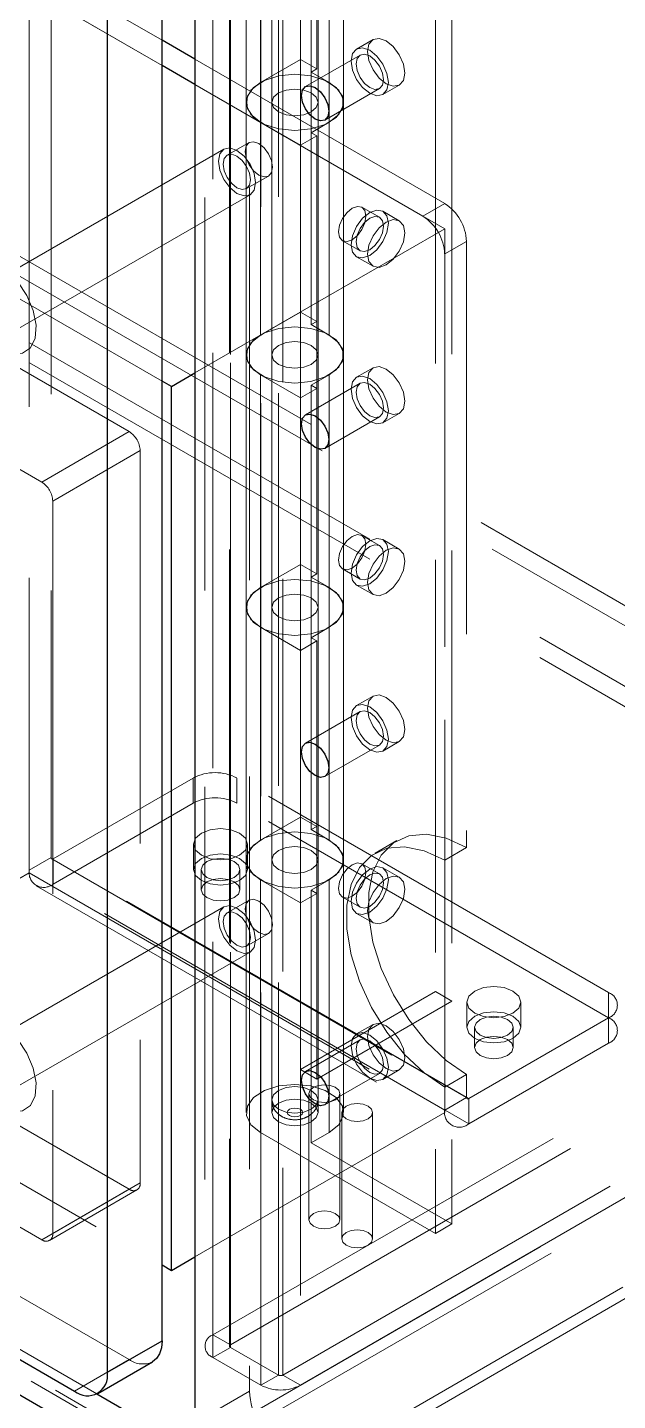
# Model space of a CAD drawing. Header units: millimetres. Extents: x 108 to 5832, y 144 to 4056.
# Drawn here: x 5027 to 5065.2, y 2900.8 to 2989.6 of the extents above; entities that cross this region are included whole.
import ezdxf

# ---------------------------------------------------------------- set-up
doc = ezdxf.new("R2010")
doc.units = ezdxf.units.MM
doc.header["$LTSCALE"] = 20
doc.linetypes.add('HIDDEN', pattern=[1.905, 1.27, -0.635])

msp = doc.modelspace()

# ---------------------------------------------------------------- linework, layer by layer
at = {"color": 1, "linetype": 'HIDDEN', "lineweight": 18}
for p, q in [((4363.463, 3357.563), (5280.156, 2828.368)), ((4364.17, 3355.849), (5280.156, 2827.061)), ((5280.156, 2823.142), (4364.17, 3351.929)), ((5280.156, 2821.835), (4363.463, 3351.031)), ((5214.254, 2794.078), (4302.793, 3320.253)), ((4302.935, 3320.498), (5214.395, 2794.323)), ((5039.033, 2905.028), (5039.033, 3032.735)), ((5040.106, 3032.001), (5040.106, 2904.294)), ((5040.164, 2904.375), (5040.164, 3032.082)), ((5040.164, 3031.919), (5040.164, 2904.212)), ((5043.276, 2902.416), (5043.276, 3030.123)), ((5043.558, 3030.123), (5043.558, 2902.416)), ((5042.144, 2901.763), (5042.144, 3029.47)), ((5044.69, 3029.47), (5044.69, 2981.948)), ((5038.506, 3016.667), (5038.506, 2904.294)), ((5039.033, 2903.559), (5039.033, 3016.971)), ((5041.402, 3017.324), (5041.402, 2901.375)), ((5044.69, 3003.83), (5044.69, 2987.5)), ((5045.75, 3003.218), (5045.75, 2986.887)), ((4856.112, 3002.462), (5031.53, 2901.196)), ((4861.089, 3003.018), (5033.624, 2903.416)), ((5041.186, 3001.055), (5041.186, 2984.724)), ((5042.836, 3001.055), (5042.836, 2984.724)), ((5045.836, 2984.724), (5045.836, 3001.055)), ((5047.486, 2984.724), (5047.486, 3001.055)), ((5042.109, 2983.438), (5042.109, 2999.769)), ((5042.836, 3000.238), (5042.836, 2920.217)), ((5045.836, 2920.217), (5045.836, 3000.238)), ((5046.564, 2999.769), (5046.564, 2983.438)), ((5045.397, 2982.764), (5045.397, 2999.095)), ((5054.483, 2993.85), (5054.483, 2912.196)), ((5053.422, 2993.237), (5053.422, 2911.583)), ((5035.745, 2987.107), (5027.153, 2992.067)), ((5027.153, 2992.067), (5027.153, 2934.909)), ((5035.745, 2988.74), (5029.982, 2992.067)), ((5035.745, 2987.107), (5028.568, 2991.251)), ((5028.568, 2991.25), (5028.568, 2935.889)), ((5027.153, 2990.434), (5027.153, 2935.072)), ((5049.391, 2988.789), (5048.33, 2988.177)), ((5054.024, 2978.188), (5037.866, 2987.515)), ((5044.69, 2987.5), (5042.109, 2986.01)), ((5044.69, 2987.5), (5045.75, 2986.887)), ((5048.555, 2987.787), (5045.019, 2985.746)), ((5045.75, 2986.887), (5045.397, 2986.683)), ((5045.397, 2986.683), (5046.564, 2986.01)), ((5054.024, 2976.555), (5037.866, 2985.883)), ((5052.609, 2977.372), (5037.866, 2985.883)), ((5042.109, 2986.01), (5042.109, 2969.679)), ((5046.269, 2983.581), (5049.805, 2985.622)), ((5046.564, 2969.679), (5046.564, 2986.01)), ((5050.03, 2985.232), (5051.09, 2985.845)), ((5041.186, 2984.724), (5041.186, 2968.393)), ((5042.836, 2984.724), (5042.836, 2968.393)), ((5045.836, 2968.393), (5045.836, 2984.724)), ((5047.486, 2968.393), (5047.486, 2984.724)), ((5044.69, 2981.948), (5042.109, 2983.438)), ((5045.397, 2982.764), (5046.564, 2983.438)), ((5045.75, 2982.56), (5045.397, 2982.764)), ((5045.397, 2982.764), (5045.397, 2970.352)), ((5041.378, 2982.127), (5039.964, 2981.311)), ((5044.69, 2981.948), (5045.75, 2982.56)), ((5044.69, 2965.617), (5044.69, 2981.948)), ((5045.75, 2966.229), (5045.75, 2982.56)), ((5035.745, 2966.697), (5009.476, 2981.862)), ((5039.739, 2981.701), (5024.465, 2972.883)), ((5041.213, 2979.146), (5042.628, 2979.962)), ((5026.165, 2969.939), (5041.438, 2978.756)), ((5049.805, 2977.293), (5048.673, 2977.946)), ((5051.09, 2977.07), (5050.03, 2977.683)), ((5052.609, 2977.372), (5054.024, 2978.188)), ((5037.866, 2967.228), (5054.024, 2976.555)), ((5054.024, 2919.397), (5054.024, 2976.555)), ((5012.41, 2975.677), (5033.624, 2963.431)), ((5047.424, 2975.781), (5048.555, 2975.128)), ((5055.438, 2975.739), (5054.024, 2974.922)), ((5055.438, 2975.739), (5055.438, 2936.545)), ((5054.024, 2974.922), (5054.024, 2935.728)), ((5048.33, 2974.738), (5049.391, 2974.126)), ((5006.753, 2972.411), (5027.967, 2960.165)), ((5042.109, 2969.679), (5044.69, 2971.169)), ((5044.69, 2971.169), (5045.75, 2970.556)), ((5045.397, 2970.352), (5045.75, 2970.556)), ((5045.397, 2970.352), (5046.564, 2969.679)), ((5041.186, 2968.393), (5041.186, 2952.062)), ((5042.836, 2968.393), (5042.836, 2952.062)), ((5045.836, 2952.062), (5045.836, 2968.393)), ((5047.486, 2952.062), (5047.486, 2968.393)), ((5042.109, 2950.776), (5042.109, 2967.107)), ((5042.109, 2967.107), (5044.69, 2965.617)), ((5045.397, 2966.433), (5046.564, 2967.107)), ((5046.564, 2967.107), (5046.564, 2950.776)), ((5049.391, 2967.559), (5048.33, 2966.947)), ((5044.69, 2965.617), (5045.75, 2966.229)), ((5048.555, 2966.557), (5045.019, 2964.516)), ((5045.397, 2966.433), (5045.75, 2966.229)), ((5045.397, 2950.103), (5045.397, 2966.433)), ((5045.75, 2966.229), (5045.75, 2954.226)), ((5044.69, 2965.617), (5044.69, 2954.838)), ((5044.69, 2965.617), (5044.69, 2949.286)), ((5046.269, 2962.351), (5049.805, 2964.392)), ((5050.03, 2964.002), (5051.09, 2964.615)), ((5027.967, 2960.165), (5033.624, 2963.431)), ((5034.331, 2962.206), (5028.674, 2958.94)), ((5034.331, 2962.206), (5034.331, 2914.847)), ((5028.674, 2958.94), (5028.674, 2911.581)), ((5049.805, 2956.063), (5048.673, 2956.716)), ((5051.09, 2955.84), (5050.03, 2956.453)), ((5044.69, 2954.838), (5042.109, 2953.348)), ((5044.69, 2954.838), (5045.75, 2954.226)), ((5047.424, 2954.551), (5048.555, 2953.898)), ((5045.75, 2954.226), (5045.397, 2954.021)), ((5045.397, 2954.021), (5046.564, 2953.348)), ((5048.33, 2953.508), (5049.391, 2952.896)), ((5042.109, 2953.348), (5042.109, 2937.017)), ((5046.564, 2937.017), (5046.564, 2953.348)), ((5041.186, 2952.062), (5041.186, 2935.731)), ((5042.836, 2952.062), (5042.836, 2935.731)), ((5045.836, 2935.731), (5045.836, 2952.062)), ((5047.486, 2935.731), (5047.486, 2952.062)), ((5044.69, 2949.286), (5042.109, 2950.776)), ((5045.397, 2950.103), (5046.564, 2950.776)), ((5045.75, 2949.899), (5045.397, 2950.103)), ((5045.397, 2950.103), (5045.397, 2937.691)), ((5044.69, 2949.286), (5045.75, 2949.899)), ((5044.69, 2932.955), (5044.69, 2949.286)), ((5045.75, 2933.568), (5045.75, 2949.899)), ((5049.391, 2946.329), (5048.33, 2945.717)), ((5048.555, 2945.327), (5045.019, 2943.286)), ((5046.269, 2941.121), (5049.805, 2943.162)), ((5050.03, 2942.772), (5051.09, 2943.385)), ((5028.709, 2935.807), (5037.76, 2941.032)), ((5037.76, 2941.032), (5037.76, 2939.399)), ((5064.63, 2927.153), (5040.588, 2941.032)), ((5040.588, 2939.399), (5040.588, 2941.032)), ((5028.709, 2934.174), (5037.76, 2939.399)), ((5064.63, 2925.52), (5040.588, 2939.399)), ((5042.109, 2937.017), (5044.69, 2938.507)), ((5044.69, 2938.507), (5045.75, 2937.895)), ((5045.397, 2937.691), (5045.75, 2937.895)), ((5045.397, 2937.691), (5046.564, 2937.017)), ((5037.778, 2936.746), (5037.778, 2935.113)), ((5041.278, 2935.113), (5041.278, 2936.746)), ((5050.938, 2936.99), (5049.524, 2936.174)), ((5028.568, 2935.889), (5027.153, 2935.072)), ((5055.438, 2920.377), (5028.568, 2935.889)), ((5028.609, 2935.797), (5055.479, 2920.286)), ((5055.579, 2920.295), (5028.709, 2935.807)), ((5028.709, 2934.174), (5028.709, 2935.807)), ((5039.033, 2905.028), (5093.197, 2936.297)), ((5041.186, 2935.731), (5041.186, 2919.4)), ((5042.836, 2935.731), (5042.836, 2919.4)), ((5045.836, 2919.4), (5045.836, 2935.731)), ((5047.486, 2919.4), (5047.486, 2935.731)), ((5054.024, 2935.728), (5055.438, 2936.545)), ((5009.476, 2924.704), (5027.153, 2934.909)), ((5054.024, 2919.561), (5027.153, 2935.072)), ((5027.153, 2934.909), (5054.024, 2919.397)), ((5038.278, 2935.113), (5038.278, 2933.807)), ((5040.164, 2904.375), (5094.329, 2935.644)), ((5040.778, 2933.806), (5040.778, 2935.113)), ((5049.805, 2934.833), (5048.673, 2935.486)), ((5051.09, 2934.61), (5050.03, 2935.223)), ((5027.609, 2934.065), (5054.479, 2918.553)), ((5055.579, 2918.662), (5028.709, 2934.174)), ((5042.109, 2918.115), (5042.109, 2934.445)), ((5042.109, 2934.445), (5044.69, 2932.955)), ((5046.564, 2934.445), (5045.397, 2933.772)), ((5046.564, 2934.445), (5046.564, 2918.115)), ((5041.378, 2933.135), (5039.964, 2932.318)), ((5097.723, 2933.684), (5043.558, 2902.416)), ((5044.69, 2932.955), (5045.75, 2933.568)), ((5045.397, 2933.772), (5045.75, 2933.568)), ((5045.397, 2917.441), (5045.397, 2933.772)), ((5045.75, 2933.568), (5045.75, 2921.564)), ((5047.424, 2933.321), (5048.555, 2932.668)), ((5039.739, 2932.708), (5024.465, 2923.891)), ((5098.854, 2933.031), (5044.69, 2901.763)), ((5044.69, 2932.955), (5044.69, 2922.176)), ((5044.69, 2932.955), (5044.69, 2901.763)), ((5048.33, 2932.278), (5049.391, 2931.666)), ((5041.213, 2930.153), (5042.628, 2930.97)), ((5026.165, 2920.946), (5041.438, 2929.764)), ((5093.197, 2929.764), (5038.609, 2898.251)), ((5093.904, 2929.356), (5039.316, 2897.843)), ((5043.558, 2895.394), (5098.147, 2926.907)), ((5044.69, 2922.176), (5053.422, 2927.218)), ((5053.422, 2927.218), (5054.483, 2926.605)), ((5064.63, 2927.153), (5064.63, 2925.52)), ((5033.624, 2914.438), (5012.41, 2926.684)), ((5044.265, 2894.985), (5098.854, 2926.499)), ((5045.75, 2921.564), (5054.483, 2926.605)), ((5055.456, 2926.541), (5055.456, 2924.908)), ((5058.956, 2924.908), (5058.956, 2926.541)), ((5049.391, 2925.099), (5048.33, 2924.487)), ((5055.579, 2920.295), (5064.63, 2925.52)), ((5064.63, 2923.887), (5064.63, 2925.52)), ((5009.476, 2924.704), (5035.745, 2909.539)), ((5055.956, 2924.908), (5055.956, 2923.601)), ((5058.456, 2923.601), (5058.456, 2924.908)), ((5027.967, 2911.173), (5006.753, 2923.419)), ((5048.555, 2924.097), (5045.019, 2922.056)), ((5055.579, 2918.662), (5064.63, 2923.887)), ((5045.75, 2921.564), (5044.69, 2922.176)), ((5046.269, 2919.891), (5049.805, 2921.932)), ((5050.03, 2921.542), (5051.09, 2922.155)), ((5055.438, 2921.847), (5054.024, 2921.03)), ((5055.438, 2921.847), (5055.438, 2920.377)), ((5045.245, 2920.622), (5045.245, 2912.457)), ((5047.245, 2912.457), (5047.245, 2920.622)), ((5054.024, 2921.03), (5054.024, 2919.561)), ((5054.024, 2919.561), (5055.438, 2920.377)), ((5055.579, 2920.295), (5055.579, 2918.662)), ((5037.866, 2910.07), (5054.024, 2919.397)), ((5047.367, 2919.397), (5047.367, 2911.232)), ((5049.367, 2911.232), (5049.367, 2919.397)), ((5053.422, 2911.583), (5042.109, 2918.115)), ((5045.397, 2917.441), (5046.564, 2918.115)), ((5054.483, 2912.196), (5045.397, 2917.441)), ((5033.624, 2914.438), (5027.967, 2911.173)), ((5028.467, 2911.123), (5034.123, 2914.389)), ((5028.674, 2911.581), (5034.331, 2914.847)), ((5053.422, 2911.583), (5054.483, 2912.196)), ((5040.164, 2904.375), (5039.033, 2905.028)), ((5040.164, 2904.212), (5039.033, 2903.559)), ((5040.164, 2904.212), (5043.276, 2902.416)), ((5033.624, 2903.416), (5030.088, 2901.375)), ((5039.033, 2903.559), (5042.144, 2901.763)), ((5043.276, 2902.416), (5042.144, 2901.763)), ((5043.558, 2902.416), (5044.69, 2901.763)), ((5041.402, 2901.375), (5037.866, 2899.334))]:
    msp.add_line(p, q, dxfattribs=at)
at = {"color": 7, "linetype": 'Continuous', "lineweight": 25}
for p, q in [((4300.955, 3320.008), (5213.123, 2793.425)), ((5035.745, 2904.641), (5035.745, 3020.59)), ((5032.209, 2902.6), (5032.209, 3018.549)), ((5037.866, 3015.283), (5037.866, 2899.334)), ((4857.554, 3000.977), (5030.088, 2901.375)), ((5037.866, 2987.515), (5035.745, 2988.74)), ((5037.866, 2985.883), (5035.745, 2987.107)), ((5036.346, 2966.35), (5037.866, 2967.228)), ((5036.346, 2966.35), (5035.745, 2966.697)), ((5036.346, 2909.192), (5036.346, 2966.35)), ((5036.346, 2909.192), (5037.866, 2910.07)), ((5035.745, 2909.539), (5036.346, 2909.192)), ((5032.209, 2902.6), (5035.745, 2904.641)), ((5031.588, 2901.227), (5035.123, 2903.268))]:
    msp.add_line(p, q, dxfattribs=at)
at = {"color": 8, "linetype": 'Continuous', "lineweight": 25}
msp.add_line((5031.53, 2901.196), (5038.545, 2897.146), dxfattribs=at)
at = {"color": 1, "linetype": 'HIDDEN', "lineweight": 18, "flags": 128}
for points in [[(5050.382, 2986.011), (5050.29, 2986.595), (5050.03, 2987.196), (5049.64, 2987.722), (5049.18, 2988.093), (5048.72, 2988.253), (5048.33, 2988.177), (5048.069, 2987.877), (5047.978, 2987.399), (5048.069, 2986.815), (5048.33, 2986.214), (5048.72, 2985.688), (5049.18, 2985.317), (5049.64, 2985.157), (5050.03, 2985.232), (5050.29, 2985.532), (5050.382, 2986.011)], [(5051.443, 2986.623), (5051.351, 2987.207), (5051.091, 2987.808), (5050.701, 2988.334), (5050.24, 2988.705), (5049.781, 2988.865), (5049.39, 2988.789), (5049.13, 2988.489), (5049.038, 2988.011), (5049.13, 2987.427), (5049.39, 2986.826), (5049.781, 2986.3), (5050.24, 2985.929), (5050.701, 2985.769), (5051.091, 2985.845), (5051.351, 2986.145), (5051.443, 2986.623)], [(5048.296, 2987.215), (5048.363, 2987.567), (5048.555, 2987.787), (5048.842, 2987.843), (5049.18, 2987.725), (5049.518, 2987.452), (5049.805, 2987.066), (5049.996, 2986.624), (5050.064, 2986.194), (5049.996, 2985.843), (5049.805, 2985.622), (5049.518, 2985.566), (5049.18, 2985.684), (5048.842, 2985.957), (5048.555, 2986.344), (5048.363, 2986.785), (5048.296, 2987.215)], [(5046.564, 2983.438), (5047.174, 2983.935), (5047.466, 2984.52), (5047.407, 2985.128), (5047.003, 2985.691), (5046.3, 2986.145), (5045.377, 2986.44), (5044.336, 2986.542), (5043.296, 2986.44), (5042.372, 2986.145), (5041.669, 2985.691), (5041.265, 2985.128), (5041.206, 2984.52), (5041.498, 2983.935), (5042.109, 2983.438)], [(5046.564, 2986.01), (5047.174, 2985.513), (5047.466, 2984.927), (5047.407, 2984.319), (5047.003, 2983.756), (5046.3, 2983.302), (5045.377, 2983.007), (5044.336, 2982.905), (5043.296, 2983.007), (5042.372, 2983.302), (5041.669, 2983.756), (5041.265, 2984.319), (5041.206, 2984.927), (5041.498, 2985.513), (5042.109, 2986.01)], [(5043.275, 2985.336), (5043.762, 2985.524), (5044.336, 2985.59), (5044.91, 2985.524), (5045.397, 2985.336), (5045.722, 2985.055), (5045.836, 2984.724), (5045.722, 2984.392), (5045.397, 2984.111), (5044.91, 2983.924), (5044.336, 2983.858), (5043.762, 2983.924), (5043.275, 2984.111), (5042.95, 2984.392), (5042.836, 2984.724), (5042.95, 2985.055), (5043.275, 2985.336)], [(5045.397, 2985.336), (5044.91, 2985.524), (5044.336, 2985.59), (5043.762, 2985.524), (5043.275, 2985.336), (5042.95, 2985.055), (5042.836, 2984.724), (5042.95, 2984.392), (5043.275, 2984.111), (5043.762, 2983.924), (5044.336, 2983.858), (5044.91, 2983.924), (5045.397, 2984.111), (5045.722, 2984.392), (5045.836, 2984.724), (5045.722, 2985.055), (5045.397, 2985.336)], [(5041.119, 2981.555), (5041.186, 2981.907), (5041.378, 2982.127), (5041.664, 2982.183), (5042.003, 2982.065), (5042.341, 2981.793), (5042.628, 2981.406), (5042.819, 2980.964), (5042.887, 2980.535), (5042.819, 2980.183), (5042.628, 2979.962), (5042.341, 2979.907), (5042.003, 2980.024), (5041.664, 2980.297), (5041.378, 2980.684), (5041.186, 2981.126), (5041.119, 2981.555)], [(5040.589, 2978.84), (5041.049, 2978.68), (5041.438, 2978.756), (5041.699, 2979.056), (5041.791, 2979.534), (5041.699, 2980.118), (5041.438, 2980.719), (5041.049, 2981.245), (5040.589, 2981.616), (5040.128, 2981.776), (5039.739, 2981.701), (5039.478, 2981.401), (5039.386, 2980.922), (5039.478, 2980.338), (5039.739, 2979.738), (5040.128, 2979.211), (5040.589, 2978.84)], [(5041.472, 2979.718), (5041.405, 2980.148), (5041.213, 2980.589), (5040.927, 2980.976), (5040.589, 2981.249), (5040.25, 2981.367), (5039.963, 2981.311), (5039.772, 2981.09), (5039.705, 2980.739), (5039.772, 2980.309), (5039.963, 2979.867), (5040.25, 2979.481), (5040.589, 2979.208), (5040.927, 2979.09), (5041.213, 2979.146), (5041.405, 2979.366), (5041.472, 2979.718)], [(5048.932, 2977.374), (5048.865, 2977.726), (5048.673, 2977.946), (5048.387, 2978.002), (5048.048, 2977.884), (5047.71, 2977.611), (5047.423, 2977.224), (5047.232, 2976.783), (5047.165, 2976.353), (5047.232, 2976.001), (5047.423, 2975.781), (5047.71, 2975.725), (5048.048, 2975.843), (5048.387, 2976.116), (5048.673, 2976.503), (5048.865, 2976.944), (5048.932, 2977.374)], [(5047.978, 2975.516), (5048.069, 2976.101), (5048.33, 2976.701), (5048.72, 2977.227), (5049.18, 2977.599), (5049.64, 2977.758), (5050.03, 2977.683), (5050.29, 2977.383), (5050.382, 2976.904), (5050.29, 2976.32), (5050.03, 2975.719), (5049.64, 2975.193), (5049.18, 2974.822), (5048.72, 2974.662), (5048.33, 2974.738), (5048.069, 2975.038), (5047.978, 2975.516)], [(5049.18, 2977.231), (5048.842, 2976.958), (5048.555, 2976.571), (5048.363, 2976.13), (5048.296, 2975.7), (5048.363, 2975.348), (5048.555, 2975.128), (5048.842, 2975.072), (5049.18, 2975.19), (5049.518, 2975.463), (5049.805, 2975.849), (5049.996, 2976.291), (5050.064, 2976.721), (5049.996, 2977.072), (5049.805, 2977.293), (5049.518, 2977.349), (5049.18, 2977.231)], [(5049.038, 2974.904), (5049.13, 2975.488), (5049.391, 2976.089), (5049.781, 2976.615), (5050.241, 2976.986), (5050.701, 2977.146), (5051.091, 2977.07), (5051.351, 2976.77), (5051.443, 2976.292), (5051.351, 2975.708), (5051.091, 2975.107), (5050.701, 2974.581), (5050.241, 2974.21), (5049.781, 2974.05), (5049.391, 2974.126), (5049.13, 2974.426), (5049.038, 2974.904)], [(5025.315, 2968.757), (5026.061, 2968.47), (5026.727, 2968.502), (5027.239, 2968.849), (5027.543, 2969.474), (5027.605, 2970.308), (5027.42, 2971.262), (5027.006, 2972.232), (5026.409, 2973.114), (5025.693, 2973.81), (5024.937, 2974.247), (5024.221, 2974.377), (5023.624, 2974.185), (5023.21, 2973.692), (5023.025, 2972.952), (5023.087, 2972.046), (5023.391, 2971.07), (5023.903, 2970.132), (5024.569, 2969.332), (5025.315, 2968.757)], [(5042.109, 2967.107), (5041.498, 2967.604), (5041.206, 2968.189), (5041.265, 2968.797), (5041.669, 2969.36), (5042.372, 2969.815), (5043.296, 2970.109), (5044.336, 2970.211), (5045.377, 2970.109), (5046.3, 2969.815), (5047.003, 2969.36), (5047.407, 2968.797), (5047.466, 2968.189), (5047.174, 2967.604), (5046.564, 2967.107)], [(5042.109, 2969.679), (5041.498, 2969.182), (5041.206, 2968.596), (5041.265, 2967.988), (5041.669, 2967.425), (5042.372, 2966.971), (5043.296, 2966.676), (5044.336, 2966.574), (5045.377, 2966.676), (5046.3, 2966.971), (5047.003, 2967.425), (5047.407, 2967.988), (5047.466, 2968.596), (5047.174, 2969.182), (5046.564, 2969.679)], [(5043.275, 2969.005), (5042.95, 2968.724), (5042.836, 2968.393), (5042.95, 2968.061), (5043.275, 2967.781), (5043.762, 2967.593), (5044.336, 2967.527), (5044.91, 2967.593), (5045.397, 2967.781), (5045.722, 2968.061), (5045.836, 2968.393), (5045.722, 2968.724), (5045.397, 2969.005), (5044.91, 2969.193), (5044.336, 2969.259), (5043.762, 2969.193), (5043.275, 2969.005)], [(5045.397, 2969.005), (5045.722, 2968.724), (5045.836, 2968.393), (5045.722, 2968.061), (5045.397, 2967.781), (5044.91, 2967.593), (5044.336, 2967.527), (5043.762, 2967.593), (5043.275, 2967.781), (5042.95, 2968.061), (5042.836, 2968.393), (5042.95, 2968.724), (5043.275, 2969.005), (5043.762, 2969.193), (5044.336, 2969.259), (5044.91, 2969.193), (5045.397, 2969.005)], [(5050.382, 2964.781), (5050.29, 2965.365), (5050.03, 2965.965), (5049.64, 2966.491), (5049.18, 2966.863), (5048.72, 2967.023), (5048.33, 2966.947), (5048.069, 2966.647), (5047.978, 2966.169), (5048.069, 2965.585), (5048.33, 2964.984), (5048.72, 2964.458), (5049.18, 2964.087), (5049.64, 2963.927), (5050.03, 2964.002), (5050.29, 2964.302), (5050.382, 2964.781)], [(5051.443, 2965.393), (5051.351, 2965.977), (5051.091, 2966.578), (5050.701, 2967.104), (5050.24, 2967.475), (5049.781, 2967.635), (5049.39, 2967.559), (5049.13, 2967.259), (5049.038, 2966.781), (5049.13, 2966.197), (5049.39, 2965.596), (5049.781, 2965.07), (5050.24, 2964.699), (5050.701, 2964.539), (5051.091, 2964.615), (5051.351, 2964.915), (5051.443, 2965.393)], [(5048.296, 2965.985), (5048.363, 2966.337), (5048.555, 2966.557), (5048.842, 2966.613), (5049.18, 2966.495), (5049.518, 2966.222), (5049.805, 2965.836), (5049.996, 2965.394), (5050.064, 2964.964), (5049.996, 2964.613), (5049.805, 2964.392), (5049.518, 2964.336), (5049.18, 2964.454), (5048.842, 2964.727), (5048.555, 2965.114), (5048.363, 2965.555), (5048.296, 2965.985)], [(5048.932, 2956.144), (5048.865, 2956.495), (5048.673, 2956.716), (5048.387, 2956.772), (5048.048, 2956.654), (5047.71, 2956.381), (5047.423, 2955.994), (5047.232, 2955.553), (5047.165, 2955.123), (5047.232, 2954.771), (5047.423, 2954.551), (5047.71, 2954.495), (5048.048, 2954.613), (5048.387, 2954.886), (5048.673, 2955.273), (5048.865, 2955.714), (5048.932, 2956.144)], [(5047.978, 2954.286), (5048.069, 2954.87), (5048.33, 2955.471), (5048.72, 2955.997), (5049.18, 2956.368), (5049.64, 2956.528), (5050.03, 2956.453), (5050.29, 2956.153), (5050.382, 2955.674), (5050.29, 2955.09), (5050.03, 2954.49), (5049.64, 2953.963), (5049.18, 2953.592), (5048.72, 2953.432), (5048.33, 2953.508), (5048.069, 2953.808), (5047.978, 2954.286)], [(5049.18, 2956.001), (5048.842, 2955.728), (5048.555, 2955.341), (5048.363, 2954.899), (5048.296, 2954.47), (5048.363, 2954.118), (5048.555, 2953.898), (5048.842, 2953.842), (5049.18, 2953.96), (5049.518, 2954.233), (5049.805, 2954.619), (5049.996, 2955.061), (5050.064, 2955.491), (5049.996, 2955.842), (5049.805, 2956.063), (5049.518, 2956.119), (5049.18, 2956.001)], [(5049.038, 2953.674), (5049.13, 2954.258), (5049.391, 2954.859), (5049.781, 2955.385), (5050.241, 2955.756), (5050.701, 2955.916), (5051.091, 2955.84), (5051.351, 2955.54), (5051.443, 2955.062), (5051.351, 2954.478), (5051.091, 2953.877), (5050.701, 2953.351), (5050.241, 2952.98), (5049.781, 2952.82), (5049.391, 2952.896), (5049.13, 2953.196), (5049.038, 2953.674)], [(5046.564, 2950.776), (5047.174, 2951.273), (5047.466, 2951.858), (5047.407, 2952.467), (5047.003, 2953.03), (5046.3, 2953.484), (5045.377, 2953.778), (5044.336, 2953.88), (5043.296, 2953.778), (5042.372, 2953.484), (5041.669, 2953.029), (5041.265, 2952.467), (5041.206, 2951.858), (5041.498, 2951.273), (5042.109, 2950.776)], [(5046.564, 2953.348), (5047.174, 2952.851), (5047.466, 2952.266), (5047.407, 2951.657), (5047.003, 2951.095), (5046.3, 2950.64), (5045.377, 2950.346), (5044.336, 2950.244), (5043.296, 2950.346), (5042.372, 2950.64), (5041.669, 2951.095), (5041.265, 2951.657), (5041.206, 2952.266), (5041.498, 2952.851), (5042.109, 2953.348)], [(5043.275, 2952.674), (5043.762, 2952.862), (5044.336, 2952.928), (5044.91, 2952.862), (5045.397, 2952.674), (5045.722, 2952.393), (5045.836, 2952.062), (5045.722, 2951.731), (5045.397, 2951.45), (5044.91, 2951.262), (5044.336, 2951.196), (5043.762, 2951.262), (5043.275, 2951.45), (5042.95, 2951.731), (5042.836, 2952.062), (5042.95, 2952.393), (5043.275, 2952.674)], [(5045.397, 2952.674), (5044.91, 2952.862), (5044.336, 2952.928), (5043.762, 2952.862), (5043.275, 2952.674), (5042.95, 2952.393), (5042.836, 2952.062), (5042.95, 2951.731), (5043.275, 2951.45), (5043.762, 2951.262), (5044.336, 2951.196), (5044.91, 2951.262), (5045.397, 2951.45), (5045.722, 2951.731), (5045.836, 2952.062), (5045.722, 2952.393), (5045.397, 2952.674)], [(5051.443, 2944.163), (5051.351, 2944.747), (5051.091, 2945.348), (5050.701, 2945.874), (5050.24, 2946.245), (5049.781, 2946.405), (5049.39, 2946.329), (5049.13, 2946.029), (5049.038, 2945.551), (5049.13, 2944.967), (5049.39, 2944.366), (5049.781, 2943.84), (5050.24, 2943.469), (5050.701, 2943.309), (5051.091, 2943.385), (5051.351, 2943.685), (5051.443, 2944.163)], [(5050.382, 2943.551), (5050.29, 2944.135), (5050.03, 2944.735), (5049.64, 2945.261), (5049.18, 2945.633), (5048.72, 2945.793), (5048.33, 2945.717), (5048.069, 2945.417), (5047.978, 2944.938), (5048.069, 2944.354), (5048.33, 2943.754), (5048.72, 2943.228), (5049.18, 2942.856), (5049.64, 2942.696), (5050.03, 2942.772), (5050.29, 2943.072), (5050.382, 2943.551)], [(5048.296, 2944.755), (5048.363, 2945.107), (5048.555, 2945.327), (5048.842, 2945.383), (5049.18, 2945.265), (5049.518, 2944.992), (5049.805, 2944.605), (5049.996, 2944.164), (5050.064, 2943.734), (5049.996, 2943.383), (5049.805, 2943.162), (5049.518, 2943.106), (5049.18, 2943.224), (5048.842, 2943.497), (5048.555, 2943.884), (5048.363, 2944.325), (5048.296, 2944.755)], [(5040.765, 2936.032), (5041.145, 2936.359), (5041.278, 2936.746), (5041.145, 2937.133), (5040.765, 2937.46), (5040.198, 2937.679), (5039.528, 2937.756), (5038.858, 2937.679), (5038.29, 2937.46), (5037.911, 2937.133), (5037.778, 2936.746), (5037.911, 2936.359), (5038.29, 2936.032), (5038.858, 2935.813), (5039.528, 2935.736), (5040.198, 2935.813), (5040.765, 2936.032)], [(5042.109, 2934.445), (5041.498, 2934.942), (5041.206, 2935.528), (5041.265, 2936.136), (5041.669, 2936.699), (5042.372, 2937.153), (5043.296, 2937.448), (5044.336, 2937.55), (5045.377, 2937.448), (5046.3, 2937.153), (5047.003, 2936.699), (5047.407, 2936.136), (5047.466, 2935.528), (5047.174, 2934.942), (5046.564, 2934.445)], [(5042.109, 2937.017), (5041.498, 2936.52), (5041.206, 2935.935), (5041.265, 2935.327), (5041.669, 2934.764), (5042.372, 2934.309), (5043.296, 2934.015), (5044.336, 2933.913), (5045.377, 2934.015), (5046.3, 2934.31), (5047.003, 2934.764), (5047.407, 2935.327), (5047.466, 2935.935), (5047.174, 2936.52), (5046.564, 2937.017)], [(5043.275, 2936.344), (5042.95, 2936.063), (5042.836, 2935.731), (5042.95, 2935.4), (5043.275, 2935.119), (5043.762, 2934.931), (5044.336, 2934.865), (5044.91, 2934.931), (5045.397, 2935.119), (5045.722, 2935.4), (5045.836, 2935.731), (5045.722, 2936.063), (5045.397, 2936.344), (5044.91, 2936.531), (5044.336, 2936.597), (5043.762, 2936.531), (5043.275, 2936.344)], [(5045.397, 2936.344), (5045.722, 2936.063), (5045.836, 2935.731), (5045.722, 2935.4), (5045.397, 2935.119), (5044.91, 2934.931), (5044.336, 2934.865), (5043.762, 2934.931), (5043.275, 2935.119), (5042.95, 2935.4), (5042.836, 2935.731), (5042.95, 2936.063), (5043.275, 2936.344), (5043.762, 2936.531), (5044.336, 2936.597), (5044.91, 2936.531), (5045.397, 2936.344)], [(5055.438, 2921.847), (5054.115, 2922.771), (5052.849, 2923.976), (5051.697, 2925.41), (5050.708, 2927.009), (5049.926, 2928.703), (5049.385, 2930.419), (5049.109, 2932.081), (5049.109, 2933.618), (5049.385, 2934.961), (5049.926, 2936.052), (5050.708, 2936.843), (5051.697, 2937.3), (5052.849, 2937.404), (5054.115, 2937.148), (5055.438, 2936.545)], [(5040.765, 2934.399), (5041.145, 2934.726), (5041.278, 2935.113), (5041.145, 2935.5), (5040.765, 2935.827), (5040.198, 2936.046), (5039.528, 2936.123), (5038.858, 2936.046), (5038.29, 2935.827), (5037.911, 2935.5), (5037.778, 2935.113), (5037.911, 2934.726), (5038.29, 2934.399), (5038.858, 2934.18), (5039.528, 2934.103), (5040.198, 2934.18), (5040.765, 2934.399)], [(5038.644, 2935.623), (5038.373, 2935.389), (5038.278, 2935.113), (5038.373, 2934.837), (5038.644, 2934.603), (5039.05, 2934.446), (5039.528, 2934.391), (5040.006, 2934.446), (5040.412, 2934.603), (5040.683, 2934.837), (5040.778, 2935.113), (5040.683, 2935.389), (5040.412, 2935.623), (5040.006, 2935.78), (5039.528, 2935.835), (5039.049, 2935.78), (5038.644, 2935.623)], [(5054.024, 2935.728), (5052.7, 2936.331), (5051.435, 2936.587), (5050.283, 2936.484), (5049.294, 2936.027), (5048.512, 2935.235), (5047.971, 2934.144), (5047.694, 2932.801), (5047.694, 2931.265), (5047.971, 2929.602), (5048.512, 2927.887), (5049.294, 2926.192), (5050.283, 2924.593), (5051.435, 2923.16), (5052.7, 2921.955), (5054.024, 2921.03)], [(5048.932, 2934.914), (5048.865, 2935.265), (5048.673, 2935.486), (5048.387, 2935.542), (5048.048, 2935.424), (5047.71, 2935.151), (5047.423, 2934.764), (5047.232, 2934.323), (5047.165, 2933.893), (5047.232, 2933.541), (5047.423, 2933.321), (5047.71, 2933.265), (5048.048, 2933.383), (5048.387, 2933.656), (5048.673, 2934.042), (5048.865, 2934.484), (5048.932, 2934.914)], [(5047.978, 2933.056), (5048.069, 2933.64), (5048.33, 2934.241), (5048.72, 2934.767), (5049.18, 2935.138), (5049.64, 2935.298), (5050.03, 2935.222), (5050.29, 2934.923), (5050.382, 2934.444), (5050.29, 2933.86), (5050.03, 2933.259), (5049.64, 2932.733), (5049.18, 2932.362), (5048.72, 2932.202), (5048.33, 2932.278), (5048.069, 2932.578), (5047.978, 2933.056)], [(5049.18, 2934.771), (5048.842, 2934.498), (5048.555, 2934.111), (5048.363, 2933.669), (5048.296, 2933.24), (5048.363, 2932.888), (5048.555, 2932.668), (5048.842, 2932.612), (5049.18, 2932.73), (5049.518, 2933.003), (5049.805, 2933.389), (5049.996, 2933.831), (5050.064, 2934.261), (5049.996, 2934.612), (5049.805, 2934.833), (5049.518, 2934.888), (5049.18, 2934.771)], [(5038.644, 2934.317), (5038.373, 2934.083), (5038.278, 2933.807), (5038.373, 2933.53), (5038.644, 2933.296), (5039.05, 2933.14), (5039.528, 2933.085), (5040.006, 2933.14), (5040.412, 2933.296), (5040.683, 2933.53), (5040.778, 2933.806), (5040.683, 2934.083), (5040.412, 2934.317), (5040.006, 2934.473), (5039.528, 2934.528), (5039.049, 2934.473), (5038.644, 2934.317)], [(5049.038, 2932.444), (5049.13, 2933.028), (5049.391, 2933.629), (5049.781, 2934.155), (5050.241, 2934.526), (5050.701, 2934.686), (5051.091, 2934.61), (5051.351, 2934.31), (5051.443, 2933.832), (5051.351, 2933.248), (5051.091, 2932.647), (5050.701, 2932.121), (5050.241, 2931.75), (5049.781, 2931.59), (5049.391, 2931.666), (5049.13, 2931.966), (5049.038, 2932.444)], [(5041.119, 2932.563), (5041.186, 2932.914), (5041.378, 2933.135), (5041.664, 2933.191), (5042.003, 2933.073), (5042.341, 2932.8), (5042.628, 2932.413), (5042.819, 2931.972), (5042.887, 2931.542), (5042.819, 2931.19), (5042.628, 2930.97), (5042.341, 2930.914), (5042.003, 2931.032), (5041.664, 2931.305), (5041.378, 2931.691), (5041.186, 2932.133), (5041.119, 2932.563)], [(5040.589, 2929.848), (5041.049, 2929.688), (5041.438, 2929.764), (5041.699, 2930.064), (5041.791, 2930.542), (5041.699, 2931.126), (5041.438, 2931.727), (5041.049, 2932.253), (5040.589, 2932.624), (5040.128, 2932.784), (5039.739, 2932.708), (5039.478, 2932.408), (5039.386, 2931.93), (5039.478, 2931.346), (5039.739, 2930.745), (5040.128, 2930.219), (5040.589, 2929.848)], [(5041.472, 2930.726), (5041.405, 2931.155), (5041.213, 2931.597), (5040.927, 2931.984), (5040.589, 2932.257), (5040.25, 2932.374), (5039.963, 2932.319), (5039.772, 2932.098), (5039.705, 2931.746), (5039.772, 2931.317), (5039.963, 2930.875), (5040.25, 2930.488), (5040.589, 2930.215), (5040.927, 2930.098), (5041.213, 2930.153), (5041.405, 2930.374), (5041.472, 2930.726)], [(5058.443, 2925.827), (5058.822, 2926.154), (5058.956, 2926.541), (5058.822, 2926.928), (5058.443, 2927.255), (5057.875, 2927.474), (5057.206, 2927.551), (5056.536, 2927.474), (5055.968, 2927.255), (5055.589, 2926.928), (5055.456, 2926.541), (5055.589, 2926.154), (5055.968, 2925.827), (5056.536, 2925.608), (5057.206, 2925.531), (5057.875, 2925.608), (5058.443, 2925.827)], [(5025.315, 2919.765), (5026.061, 2919.478), (5026.727, 2919.51), (5027.239, 2919.857), (5027.543, 2920.481), (5027.605, 2921.316), (5027.42, 2922.27), (5027.006, 2923.24), (5026.409, 2924.121), (5025.693, 2924.818), (5024.937, 2925.255), (5024.221, 2925.384), (5023.624, 2925.192), (5023.21, 2924.7), (5023.025, 2923.96), (5023.087, 2923.053), (5023.391, 2922.078), (5023.903, 2921.139), (5024.569, 2920.34), (5025.315, 2919.765)], [(5051.443, 2922.933), (5051.351, 2923.517), (5051.091, 2924.118), (5050.701, 2924.644), (5050.24, 2925.015), (5049.781, 2925.175), (5049.39, 2925.099), (5049.13, 2924.799), (5049.038, 2924.321), (5049.13, 2923.737), (5049.39, 2923.136), (5049.781, 2922.61), (5050.24, 2922.239), (5050.701, 2922.079), (5051.091, 2922.155), (5051.351, 2922.454), (5051.443, 2922.933)], [(5058.443, 2924.194), (5058.822, 2924.521), (5058.956, 2924.908), (5058.822, 2925.295), (5058.443, 2925.622), (5057.875, 2925.841), (5057.206, 2925.918), (5056.536, 2925.841), (5055.968, 2925.622), (5055.589, 2925.294), (5055.456, 2924.908), (5055.589, 2924.521), (5055.968, 2924.194), (5056.536, 2923.975), (5057.206, 2923.898), (5057.875, 2923.975), (5058.443, 2924.194)], [(5056.322, 2925.418), (5056.051, 2925.184), (5055.956, 2924.908), (5056.051, 2924.632), (5056.322, 2924.398), (5056.727, 2924.241), (5057.206, 2924.186), (5057.684, 2924.241), (5058.089, 2924.398), (5058.36, 2924.632), (5058.456, 2924.908), (5058.36, 2925.184), (5058.089, 2925.418), (5057.684, 2925.575), (5057.206, 2925.629), (5056.727, 2925.575), (5056.322, 2925.418)], [(5050.382, 2922.321), (5050.29, 2922.905), (5050.03, 2923.505), (5049.64, 2924.031), (5049.18, 2924.403), (5048.72, 2924.563), (5048.33, 2924.487), (5048.069, 2924.187), (5047.978, 2923.708), (5048.069, 2923.124), (5048.33, 2922.524), (5048.72, 2921.998), (5049.18, 2921.626), (5049.64, 2921.466), (5050.03, 2921.542), (5050.29, 2921.842), (5050.382, 2922.321)], [(5056.322, 2924.112), (5056.051, 2923.878), (5055.956, 2923.601), (5056.051, 2923.325), (5056.322, 2923.091), (5056.727, 2922.935), (5057.206, 2922.88), (5057.684, 2922.935), (5058.089, 2923.091), (5058.36, 2923.325), (5058.456, 2923.601), (5058.36, 2923.878), (5058.089, 2924.112), (5057.684, 2924.268), (5057.206, 2924.323), (5056.727, 2924.268), (5056.322, 2924.112)], [(5048.296, 2923.525), (5048.363, 2923.876), (5048.555, 2924.097), (5048.842, 2924.153), (5049.18, 2924.035), (5049.518, 2923.762), (5049.805, 2923.375), (5049.996, 2922.934), (5050.064, 2922.504), (5049.996, 2922.152), (5049.805, 2921.932), (5049.518, 2921.876), (5049.18, 2921.994), (5048.842, 2922.267), (5048.555, 2922.654), (5048.363, 2923.095), (5048.296, 2923.525)], [(5046.564, 2918.115), (5047.174, 2918.611), (5047.466, 2919.197), (5047.407, 2919.805), (5047.003, 2920.368), (5046.3, 2920.822), (5045.377, 2921.117), (5044.336, 2921.219), (5043.296, 2921.117), (5042.372, 2920.822), (5041.669, 2920.368), (5041.265, 2919.805), (5041.206, 2919.197), (5041.498, 2918.611), (5042.109, 2918.115)], [(5045.397, 2920.829), (5044.91, 2921.017), (5044.336, 2921.083), (5043.762, 2921.017), (5043.275, 2920.829), (5042.95, 2920.548), (5042.836, 2920.217), (5042.95, 2919.886), (5043.275, 2919.605), (5043.762, 2919.417), (5044.336, 2919.351), (5044.91, 2919.417), (5045.397, 2919.605), (5045.722, 2919.886), (5045.836, 2920.217), (5045.722, 2920.548), (5045.397, 2920.829)], [(5045.538, 2920.214), (5045.321, 2920.401), (5045.245, 2920.622), (5045.321, 2920.843), (5045.538, 2921.03), (5045.863, 2921.155), (5046.245, 2921.199), (5046.628, 2921.155), (5046.952, 2921.03), (5047.169, 2920.843), (5047.245, 2920.622), (5047.169, 2920.401), (5046.953, 2920.214), (5046.628, 2920.089), (5046.245, 2920.045), (5045.863, 2920.089), (5045.538, 2920.214)], [(5043.275, 2920.013), (5043.762, 2920.2), (5044.336, 2920.266), (5044.91, 2920.2), (5045.397, 2920.013), (5045.722, 2919.732), (5045.836, 2919.4), (5045.722, 2919.069), (5045.397, 2918.788), (5044.91, 2918.6), (5044.336, 2918.534), (5043.762, 2918.6), (5043.275, 2918.788), (5042.95, 2919.069), (5042.836, 2919.4), (5042.95, 2919.732), (5043.275, 2920.013)], [(5047.66, 2918.989), (5047.443, 2919.176), (5047.367, 2919.397), (5047.443, 2919.618), (5047.66, 2919.806), (5047.984, 2919.931), (5048.367, 2919.975), (5048.749, 2919.931), (5049.074, 2919.806), (5049.291, 2919.618), (5049.367, 2919.397), (5049.291, 2919.176), (5049.074, 2918.989), (5048.749, 2918.864), (5048.367, 2918.82), (5047.984, 2918.864), (5047.66, 2918.989)], [(5044.69, 2919.196), (5044.798, 2919.29), (5044.836, 2919.4), (5044.798, 2919.511), (5044.69, 2919.605), (5044.528, 2919.667), (5044.336, 2919.689), (5044.145, 2919.667), (5043.983, 2919.605), (5043.874, 2919.511), (5043.836, 2919.4), (5043.874, 2919.29), (5043.983, 2919.196), (5044.145, 2919.134), (5044.336, 2919.112), (5044.527, 2919.134), (5044.69, 2919.196)], [(5046.952, 2912.865), (5047.169, 2912.678), (5047.245, 2912.457), (5047.169, 2912.236), (5046.953, 2912.048), (5046.628, 2911.923), (5046.245, 2911.879), (5045.863, 2911.923), (5045.538, 2912.048), (5045.321, 2912.236), (5045.245, 2912.457), (5045.321, 2912.678), (5045.538, 2912.865), (5045.863, 2912.99), (5046.245, 2913.034), (5046.628, 2912.99), (5046.952, 2912.865)], [(5049.074, 2911.64), (5049.291, 2911.453), (5049.367, 2911.232), (5049.291, 2911.011), (5049.074, 2910.824), (5048.749, 2910.699), (5048.367, 2910.655), (5047.984, 2910.699), (5047.66, 2910.824), (5047.443, 2911.011), (5047.367, 2911.232), (5047.443, 2911.453), (5047.66, 2911.64), (5047.984, 2911.765), (5048.367, 2911.809), (5048.749, 2911.765), (5049.074, 2911.64)]]:
    msp.add_lwpolyline(points, dxfattribs=at)
at = {"color": 7, "linetype": 'Continuous', "lineweight": 25, "flags": 128}
for points in [[(5044.76, 2985.174), (5044.828, 2985.526), (5045.019, 2985.746), (5045.306, 2985.802), (5045.644, 2985.684), (5045.983, 2985.411), (5046.269, 2985.025), (5046.461, 2984.583), (5046.528, 2984.153), (5046.461, 2983.802), (5046.269, 2983.581), (5045.983, 2983.525), (5045.644, 2983.643), (5045.306, 2983.916), (5045.019, 2984.303), (5044.828, 2984.744), (5044.76, 2985.174)], [(5044.76, 2963.944), (5044.828, 2964.296), (5045.019, 2964.516), (5045.306, 2964.572), (5045.644, 2964.454), (5045.983, 2964.181), (5046.269, 2963.795), (5046.461, 2963.353), (5046.528, 2962.923), (5046.461, 2962.572), (5046.269, 2962.351), (5045.983, 2962.295), (5045.644, 2962.413), (5045.306, 2962.686), (5045.019, 2963.073), (5044.828, 2963.514), (5044.76, 2963.944)], [(5044.76, 2942.714), (5044.828, 2943.066), (5045.019, 2943.286), (5045.306, 2943.342), (5045.644, 2943.224), (5045.983, 2942.951), (5046.269, 2942.564), (5046.461, 2942.123), (5046.528, 2941.693), (5046.461, 2941.342), (5046.269, 2941.121), (5045.983, 2941.065), (5045.644, 2941.183), (5045.306, 2941.456), (5045.019, 2941.843), (5044.828, 2942.284), (5044.76, 2942.714)], [(5044.76, 2921.484), (5044.828, 2921.835), (5045.019, 2922.056), (5045.306, 2922.112), (5045.644, 2921.994), (5045.983, 2921.721), (5046.269, 2921.334), (5046.461, 2920.893), (5046.528, 2920.463), (5046.461, 2920.111), (5046.269, 2919.891), (5045.983, 2919.835), (5045.644, 2919.953), (5045.306, 2920.226), (5045.019, 2920.613), (5044.828, 2921.054), (5044.76, 2921.484)], [(5035.745, 2904.641), (5035.704, 2904.187), (5035.583, 2903.797), (5035.387, 2903.487), (5035.124, 2903.268), (5035.123, 2903.268)]]:
    msp.add_lwpolyline(points, dxfattribs=at)
at = {"color": 1, "linetype": 'HIDDEN', "lineweight": 18}
for centre, radius, start, end in [((5052.368, 2975.599), 3.073, 2.60378, 57.39622), ((5050.953, 2974.783), 3.073, 2.60378, 57.39622), ((5032.795, 2962.136), 1.537, 2.60794, 57.396), ((5027.139, 2958.87), 1.537, 2.60794, 57.396), ((5039.174, 2938.303), 3.074, 62.61073, 117.38977), ((5039.174, 2936.67), 3.074, 62.61073, 117.38977), ((5028.654, 2935.875), 0.0874, 170.78531, 309.18915), ((5028.102, 2934.919), 0.961, 170.78623, 309.20301), ((5064.32, 2926.337), 0.873, 290.78431, 69.21421), ((5064.32, 2924.704), 0.873, 290.78431, 69.21421), ((5055.524, 2920.363), 0.0874, 170.78531, 309.18915), ((5054.972, 2919.407), 0.961, 170.78623, 309.20301), ((5033.9, 2914.777), 0.437, 230.792, 9.20693), ((5028.243, 2911.511), 0.437, 230.792, 9.20693), ((5039.312, 2904.294), 0.786, 110.78807, 249.21522), ((5040.195, 2904.294), 0.0873, 110.79756, 249.21723), ((5034.502, 2904.643), 1.509, 234.38827, 294.30676), ((5043.417, 2902.689), 0.307, 242.59963, 297.41516), ((5046.007, 2901.585), 4.61, 182.60446, 237.39423), ((5043.417, 2904.219), 2.767, 242.60922, 297.39187)]:
    msp.add_arc(centre, radius, start, end, dxfattribs=at)
at = {"color": 7, "linetype": 'Continuous', "lineweight": 25}
msp.add_arc((5030.916, 2902.39), 1.31, 230.80041, 9.21034, dxfattribs=at)
at = {"color": 1, "linetype": 'HIDDEN', "lineweight": 18}
for points, knots in [([(5042.852, 2920.218), (5042.857, 2920.095), (5042.867, 2919.834), (5043.065, 2919.487), (5043.357, 2919.204), (5043.75, 2919.002), (5044.251, 2918.905), (5044.768, 2918.948), (5045.065, 2919.088), (5045.19, 2919.147)], [0, 0, 0, 0, 0.1192942, 0.2516842, 0.3791232, 0.5170588, 0.6794689, 0.8658004, 1, 1, 1, 1]), ([(5045.19, 2919.147), (5045.337, 2919.255), (5045.601, 2919.45), (5045.81, 2919.854), (5045.818, 2920.108), (5045.821, 2920.216)], [0, 0, 0, 0, 0.419639, 0.753088, 1, 1, 1, 1])]:
    msp.add_open_spline(points, degree=3, knots=knots, dxfattribs=at)

doc.saveas('drawing.dxf')
